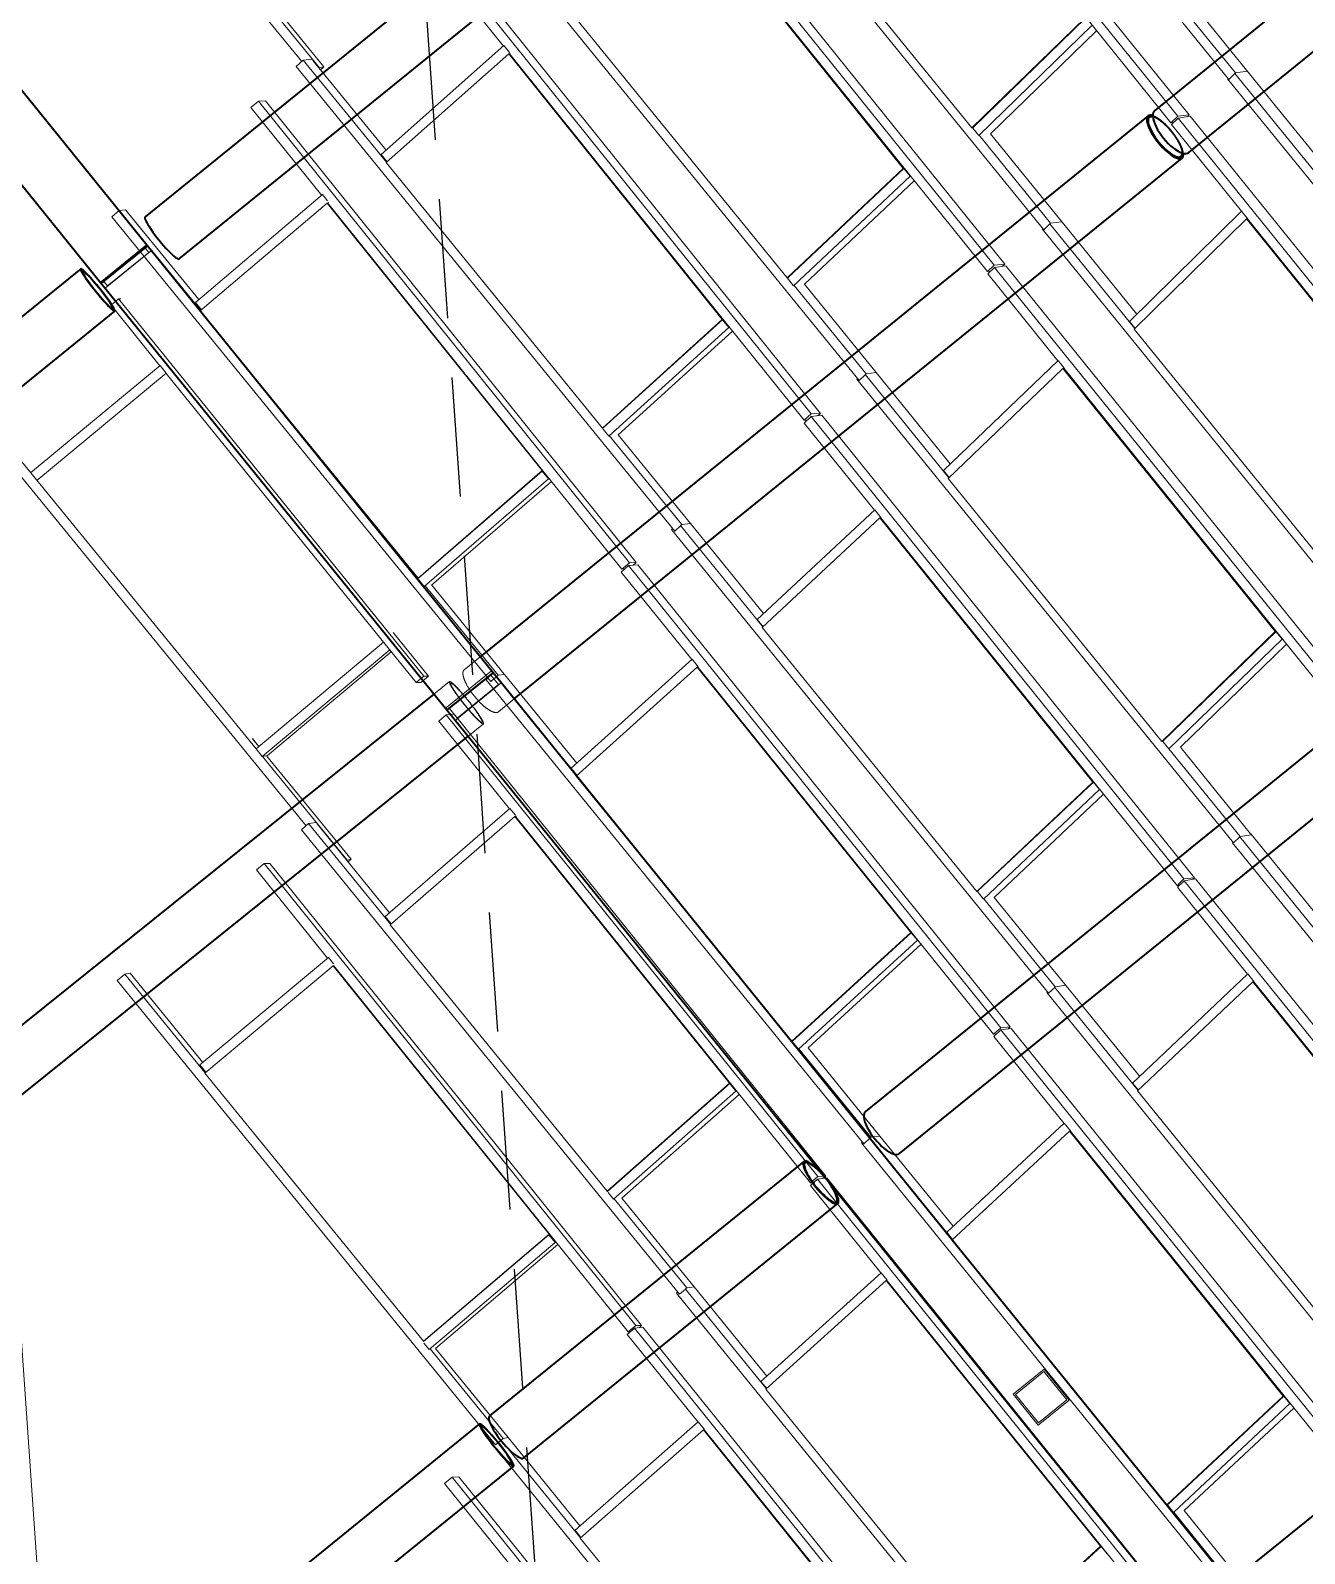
# Model space of a CAD drawing. Header units: millimetres. Extents: x 834681283 to 835686922, y 817551134 to 819407044.
# Drawn here: x 835230313 to 835236730, y 818125200 to 818132868 of the extents above; entities that cross this region are included whole.
import ezdxf

# ---------------------------------------------------------------- set-up
doc = ezdxf.new("R2010")
doc.units = ezdxf.units.MM
doc.header["$LTSCALE"] = 1200
doc.header["$MEASUREMENT"] = 0
for name, pattern in [('P01-MAAN-P-EVA$0$HIDDENX2', [0.75, 0.5, -0.25]), ('P01-MAGP-P-RF$0$P01_MS_01_N1-FloorPlan-PART2OFUPPERROOFSETTINGOUT$0$BH DASHED2', [3, 2, -1]), ('P01-MAGP-P-RF$0$P01_MS_01_N1-FloorPlan-PART2OFUPPERROOFSETTINGOUT$0$BH DASHED3', [2, 1, -1]), ('P01-MAGP-P-RF$0$PHANTOM', [2.5, 1.25, -0.25, 0.25, -0.25, 0.25, -0.25])]:
    doc.linetypes.add(name, pattern=pattern)
doc.layers.add('P01-MAAN-P-EVA$0$ADA08640', color=2, linetype='Continuous')
doc.layers.add('P01-MAAN-P-EVA$0$HATCH', color=9, linetype='Continuous')
for name, color, linetype, lineweight in [('P01-MAGP-P-RF$0$AR-ROOF_AR_BS_MI_', 3, 'Continuous', 18), ('P01-MAGP-P-RF$0$MMH053__', 253, 'P01-MAGP-P-RF$0$PHANTOM', 40), ('P01-MAGP-P-RF$0$P01_MS_01_N1-FloorPlan-PART2OFUPPERROOFSETTINGOUT$0$S-BEAM', 253, 'Continuous', 35), ('P01-MAGP-P-RF$0$P01_MS_01_N1-FloorPlan-PART2OFUPPERROOFSETTINGOUT$0$S-BEAM-HIDN', 253, 'P01-MAGP-P-RF$0$P01_MS_01_N1-FloorPlan-PART2OFUPPERROOFSETTINGOUT$0$BH DASHED2', 18), ('P01-MAGP-P-RF$0$P01_MS_01_N1-FloorPlan-PART2OFUPPERROOFSETTINGOUT$0$S-COLS-HIDN', 253, 'P01-MAGP-P-RF$0$P01_MS_01_N1-FloorPlan-PART2OFUPPERROOFSETTINGOUT$0$BH DASHED3', 18), ('P01-MAGP-P-RF$0$ROOF MESH HALF TONE$0$A-GLAZ', 253, 'Continuous', 9)]:
    doc.layers.add(name, color=color, linetype=linetype, lineweight=lineweight)

# ---------------------------------------------------------------- blocks, each defined once
blk = doc.blocks.new('P01-MAGP-P-RF$0$P01_MS_01_N1-FloorPlan-PART2OFUPPERROOFSETTINGOUT$0$Circular Hollow Sections - CHS273x10_PSB97-8457581-PART 2 OF  UPPER ROOF SETTING OUT')
at = {"layer": 'P01-MAGP-P-RF$0$P01_MS_01_N1-FloorPlan-PART2OFUPPERROOFSETTINGOUT$0$S-BEAM'}
for p, q in [((15288.2, 43272.3), (11790.3, 40823)), ((11946.9, 40599.4), (15444.8, 43048.7))]:
    blk.add_line(p, q, dxfattribs=at)
for centre, major_axis, start_param, end_param in [((15366.5, 43160.5), (-78.3, 111.8), 0, 3.141593), ((15366.5, 43160.5), (-72.6, 103.6), 0, 0.938225), ((15366.5, 43160.5), (-78.3, 111.8), 3.141593, 6.283185), ((15366.5, 43160.5), (-72.6, 103.6), 3.141593, 6.283185), ((15366.5, 43160.5), (-72.6, 103.6), 0.942478, 3.141593), ((11868.6, 40711.2), (-78.3, 111.8), 0, 3.141593)]:
    blk.add_ellipse(centre, major_axis=major_axis, ratio=0.396748, start_param=start_param, end_param=end_param, dxfattribs=at)
blk = doc.blocks.new('P01-MAGP-P-RF$0$P01_MS_01_N1-FloorPlan-PART2OFUPPERROOFSETTINGOUT$0$Circular Hollow Sections - CHS273x10_PSB97-8457580-PART 2 OF  UPPER ROOF SETTING OUT')
at = {"layer": 'P01-MAGP-P-RF$0$P01_MS_01_N1-FloorPlan-PART2OFUPPERROOFSETTINGOUT$0$S-BEAM'}
for p, q in [((11754.3, 40797.8), (8209.2, 38315.5)), ((8365.7, 38091.9), (11910.9, 40574.2))]:
    blk.add_line(p, q, dxfattribs=at)
for major_axis, start_param, end_param in [((-78.3, 111.8), 0, 3.141593), ((-78.3, 111.8), 5.816847, 6.283185), ((-72.6, 103.6), 0, 3.141593), ((-72.6, 103.6), 5.891624, 6.283185), ((-72.6, 103.6), 3.141593, 3.533154), ((-78.3, 111.8), 3.141593, 3.607931)]:
    blk.add_ellipse((11832.6, 40686), major_axis=major_axis, ratio=0.324727, start_param=start_param, end_param=end_param, dxfattribs=at)
at = {"layer": 'P01-MAGP-P-RF$0$P01_MS_01_N1-FloorPlan-PART2OFUPPERROOFSETTINGOUT$0$S-BEAM-HIDN'}
for p, q in [((8209.1, 38315.5), (8124.6, 38256.3)), ((8281.2, 38032.6), (8365.7, 38091.8))]:
    blk.add_line(p, q, dxfattribs=at)
for centre, major_axis, start_param, end_param in [((11832.6, 40686), (-78.3, 111.8), 3.608296, 5.816482), ((11832.6, 40686), (-72.6, 103.6), 3.533547, 5.891231), ((8202.9, 38144.5), (-78.3, 111.8), 0, 3.141593)]:
    blk.add_ellipse(centre, major_axis=major_axis, ratio=0.324727, start_param=start_param, end_param=end_param, dxfattribs=at)
blk = doc.blocks.new('P01-MAGP-P-RF$0$P01_MS_01_N1-FloorPlan-PART2OFUPPERROOFSETTINGOUT$0$Circular Hollow Sections - CHS273x10_PSB97-8457705-PART 2 OF  UPPER ROOF SETTING OUT')
at = {"layer": 'P01-MAGP-P-RF$0$P01_MS_01_N1-FloorPlan-PART2OFUPPERROOFSETTINGOUT$0$S-BEAM'}
for p, q in [((15203.6, 35888.4), (11705.3, 33438.9)), ((11861.9, 33215.2), (15360.2, 35664.8))]:
    blk.add_line(p, q, dxfattribs=at)
for centre, major_axis, start_param, end_param in [((15281.9, 35776.6), (-78.3, 111.8), 0, 3.141593), ((15281.9, 35776.6), (-78.3, 111.8), 6.05966, 6.283185), ((15281.9, 35776.6), (-72.6, 103.6), 0, 3.141593), ((15281.9, 35776.6), (-72.6, 103.6), 6.227444, 6.283185), ((15281.9, 35776.6), (-72.6, 103.6), 3.141593, 3.197333), ((15281.9, 35776.6), (-78.3, 111.8), 3.141593, 3.365118), ((11783.6, 33327), (-78.3, 111.8), 0, 3.141593)]:
    blk.add_ellipse(centre, major_axis=major_axis, ratio=0.393303, start_param=start_param, end_param=end_param, dxfattribs=at)
at = {"layer": 'P01-MAGP-P-RF$0$P01_MS_01_N1-FloorPlan-PART2OFUPPERROOFSETTINGOUT$0$S-BEAM-HIDN'}
for major_axis, start_param, end_param in [((-72.6, 103.6), 3.197727, 6.227051), ((-78.3, 111.8), 3.365483, 6.059295)]:
    blk.add_ellipse((15281.9, 35776.6), major_axis=major_axis, ratio=0.393303, start_param=start_param, end_param=end_param, dxfattribs=at)
blk = doc.blocks.new('P01-MAGP-P-RF$0$P01_MS_01_N1-FloorPlan-PART2OFUPPERROOFSETTINGOUT$0$Circular Hollow Sections - CHS273x10_PSB97-8457619-PART 2 OF  UPPER ROOF SETTING OUT')
at = {"layer": 'P01-MAGP-P-RF$0$P01_MS_01_N1-FloorPlan-PART2OFUPPERROOFSETTINGOUT$0$S-BEAM'}
for p, q in [((13477.9, 38342.4), (9985.2, 35896.8)), ((10141.8, 35673.2), (13634.5, 38118.8))]:
    blk.add_line(p, q, dxfattribs=at)
for centre, major_axis, start_param, end_param in [((13556.2, 38230.6), (-78.3, 111.8), 0, 3.141593), ((13556.2, 38230.6), (-78.3, 111.8), 5.928044, 6.283185), ((13556.2, 38230.6), (-72.6, 103.6), 0, 3.141593), ((13556.2, 38230.6), (-72.6, 103.6), 6.018273, 6.283185), ((13556.2, 38230.6), (-72.6, 103.6), 3.141593, 3.406505), ((13556.2, 38230.6), (-78.3, 111.8), 3.141593, 3.496734), ((10063.5, 35785), (-78.3, 111.8), 0, 3.141593)]:
    blk.add_ellipse(centre, major_axis=major_axis, ratio=0.368718, start_param=start_param, end_param=end_param, dxfattribs=at)
at = {"layer": 'P01-MAGP-P-RF$0$P01_MS_01_N1-FloorPlan-PART2OFUPPERROOFSETTINGOUT$0$S-BEAM-HIDN'}
for major_axis, start_param, end_param in [((-78.3, 111.8), 3.497098, 5.92768), ((-72.6, 103.6), 3.406899, 6.017879)]:
    blk.add_ellipse((13556.2, 38230.6), major_axis=major_axis, ratio=0.368718, start_param=start_param, end_param=end_param, dxfattribs=at)
blk = doc.blocks.new('P01-MAGP-P-RF$0$ROOF MESH HALF TONE')
at = {"layer": 'P01-MAGP-P-RF$0$ROOF MESH HALF TONE$0$A-GLAZ', "lineweight": 5}
for p, q in [((5838.8, 43753.7), (7521.4, 41368)), ((10443.4, 43414.3), (12173.2, 40952.6)), ((10193.5, 43238.1), (11903.4, 40785.7)), ((11961.7, 40787.7), (10251.8, 43240.2)), ((9459.3, 42724.8), (11191, 40262.2)), ((10507.2, 42706.3), (11867.4, 40755.4)), ((9222.9, 42553.2), (10929.5, 40102.2)), ((10982.4, 40103.1), (9275.9, 42554)), ((10865.6, 40799), (9886.2, 42191.7)), ((8475, 42035.1), (10210.1, 39570.9)), ((9531.6, 42020.1), (10506.5, 40620)), ((9537.2, 42018.8), (10892.5, 40072.3)), ((7608.6, 41330.1), (7263.6, 41819.4)), ((7631.4, 41332.7), (7286.4, 41821.9)), ((8217.4, 41838.9), (8540.1, 41374.7)), ((8255.5, 41868.6), (9958.2, 39419.4)), ((10003.7, 39418.8), (8301, 41868)), ((9883.7, 40110.5), (8898.1, 41510.3)), ((11881.6, 41448.3), (12208.5, 40983.1)), ((11943.5, 41451.7), (12265.9, 40992.8)), ((7530, 41374.7), (7491.9, 41345.1)), ((7491.9, 41345.1), (9231.2, 38878.8)), ((7573.5, 41377), (7530, 41374.7)), ((7530, 41374.7), (7912.2, 40832.9)), ((7578.7, 41369.7), (7914.7, 40893.2)), ((7608.6, 41330.1), (7631.4, 41332.7)), ((7631.4, 41332.7), (7613.7, 41320)), ((7888.2, 40872.9), (8542.9, 41376.8)), ((7910, 40830.5), (8564.4, 41334.2)), ((8568.3, 41340.6), (8542.9, 41376.8)), ((8568.2, 41334.3), (8564.4, 41334.2)), ((8564.4, 41334.2), (9544, 39925.1)), ((8568.2, 41334.3), (8571.1, 41336.6)), ((8569.8, 41332.1), (8568.2, 41334.3)), ((8569.8, 41332), (9920.1, 39389.7)), ((11473.5, 41313), (10865.6, 40799)), ((10870.6, 40799.2), (11478.5, 41313.2)), ((10897.3, 40758.4), (11505.2, 41272.5)), ((7290, 41184.6), (7250.7, 41155.4)), ((7325, 41182.8), (7290, 41184.6)), ((7290, 41184.6), (8991.7, 38735.8)), ((9026.7, 38733.9), (7325, 41182.8)), ((11526.5, 41244.3), (10956.3, 40762.1)), ((7250.7, 41155.4), (7574.9, 40688.8)), ((12167.3, 40956.2), (13893.9, 38496.2)), ((12173.2, 40952.6), (12208.5, 40983.1)), ((12206, 40980.9), (12600.5, 40418.9)), ((12208.5, 40983.1), (12270, 40987)), ((12266, 40992.8), (12616.9, 40492.8)), ((7888.2, 40872.9), (7915.1, 40834.4)), ((8903.5, 39421.7), (7910, 40830.5)), ((10870.6, 40799.2), (10865.6, 40799)), ((10869.4, 40798.2), (10870.5, 40799.2)), ((10869.4, 40798.2), (10897.3, 40758.4)), ((10898.5, 40759.5), (11227, 40292.5)), ((10956.4, 40762.1), (11279.4, 40302.9)), ((11867.4, 40755.4), (11903.4, 40785.7)), ((11880.7, 40755.9), (11867.4, 40755.4)), ((11904.2, 40776), (11868.9, 40745.8)), ((11868.9, 40745.8), (12190.1, 40285.8)), ((11903.4, 40785.7), (11961.7, 40787.7)), ((11965.9, 40780.8), (11904.2, 40776)), ((11904.2, 40776), (13617.7, 38321.7)), ((11961.7, 40787.7), (11952.2, 40779.7)), ((13679.4, 38326.4), (11965.9, 40780.8)), ((6552.6, 40683.2), (6513.2, 40653.9)), ((6513.2, 40653.9), (8253.8, 38187)), ((6584.7, 40685.4), (6552.6, 40683.2)), ((6552.6, 40683.2), (6925.1, 40155.2)), ((6584.7, 40685.4), (6921.1, 40208.6)), ((6902.8, 40195.2), (7579.2, 40692)), ((6924.6, 40151.9), (7600.3, 40648.1)), ((7602.5, 40658.8), (7579.2, 40692)), ((7603.2, 40648.1), (7600.3, 40648.1)), ((7600.3, 40648.1), (8586.6, 39228.7)), ((7603.1, 40648.1), (7606.6, 40650.7)), ((7603.1, 40648.1), (8952.4, 38706.5)), ((10506.5, 40620), (9883.7, 40110.5)), ((9888.2, 40110.6), (10511, 40620.2)), ((9914.4, 40069.2), (10537.4, 40578.8)), ((10511, 40620.2), (10506.5, 40620)), ((10509.3, 40618.8), (10511.9, 40619)), ((10537.4, 40578.8), (10509.3, 40618.8)), ((10539.7, 40578.9), (10537.4, 40578.8)), ((10557.1, 40553.9), (9968.4, 40072.3)), ((11185.9, 40269.4), (11183, 40267)), ((11183, 40267), (12911.1, 37806.4)), ((11191, 40262.2), (11223.6, 40289.6)), ((11223.6, 40289.7), (11227, 40292.5)), ((11223.6, 40289.7), (11613.9, 39734)), ((11227, 40292.5), (11284.4, 40295.8)), ((11279.4, 40302.8), (11628.4, 39805.9)), ((11588.5, 39771.9), (12190.8, 40286.3)), ((12218.6, 40246.6), (12190.8, 40286.3)), ((6518.4, 40240.4), (6478.1, 40211.4)), ((6702.8, 39890.1), (6478.1, 40211.4)), ((6528.8, 40239.7), (6518.4, 40240.4)), ((6518.4, 40240.4), (7919.2, 38237.4)), ((6902.8, 40195.2), (6930.3, 40156)), ((11610.4, 39731), (12212.6, 40245.5)), ((12217.9, 40245.9), (12212.6, 40245.5)), ((12212.6, 40245.5), (13184.5, 38853.4)), ((12218.3, 40245.3), (12217.9, 40245.9)), ((12218.3, 40245.3), (13582.4, 38291.4)), ((7926, 38732.5), (6924.6, 40151.9)), ((9888.2, 40110.6), (9883.7, 40110.5)), ((9886.4, 40109.2), (9888.1, 40110.6)), ((9886.4, 40109.2), (9914.4, 40069.2)), ((9916.3, 40070.7), (10247.1, 39600.9)), ((9968.6, 40072.4), (10298.7, 39603.6)), ((10892.5, 40072.3), (10929.5, 40102.2)), ((10907.8, 40072.5), (10892.5, 40072.3)), ((10929.5, 40090.7), (10893.5, 40060.6)), ((10893.5, 40060.6), (11215.3, 39599.4)), ((10929.5, 40102.2), (10982.4, 40103.1)), ((10987.6, 40094.4), (10929.5, 40090.7)), ((10929.5, 40090.7), (12641.7, 37636.9)), ((10982.4, 40103.1), (10970.4, 40093.3)), ((12699.8, 37640.7), (10987.6, 40094.4)), ((6703, 39890.2), (6014.6, 39398)), ((6731.7, 39849.5), (6703, 39890.2)), ((9544, 39925.1), (8903.5, 39421.7)), ((8907.4, 39421.7), (9547.8, 39925.2)), ((8932.6, 39379.2), (9573.4, 39882.9)), ((9547.8, 39925.2), (9544, 39925.1)), ((9545.2, 39923.2), (9549.1, 39923.4)), ((9573.4, 39882.9), (9545.2, 39923.2)), ((9577.1, 39883.2), (9573.4, 39882.9)), ((6043.4, 39357.3), (6731.7, 39849.5)), ((7879, 38208.4), (6731.4, 39849.3)), ((9591.2, 39862.8), (8979.9, 39382.2)), ((11588.5, 39771.9), (11614.6, 39734.6)), ((12587.7, 38339.4), (11610.4, 39731)), ((7051.4, 37931.6), (5821.6, 39670.9)), ((10203, 39581), (10199, 39577.6)), ((10199, 39577.6), (11928.4, 37116.3)), ((10210.1, 39570.9), (10242.4, 39597.1)), ((10242.4, 39597.1), (10247.1, 39600.9)), ((10243.3, 39595.8), (10626.9, 39049.9)), ((10247.1, 39600.9), (10298.7, 39603.6)), ((10298.6, 39603.6), (10638.9, 39119.3)), ((10601.5, 39088.2), (11216.2, 39600.2)), ((11244.1, 39560.3), (11216.2, 39600.2)), ((5837.4, 39562.8), (7275.9, 37528.2)), ((10623.6, 39047.2), (11238.2, 39559.1)), ((11243.2, 39559.5), (11238.2, 39559.1)), ((11238.2, 39559.1), (12212.7, 38162.6)), ((11243.7, 39558.7), (11243.2, 39559.5)), ((11243.8, 39558.7), (12605.7, 37606.8)), ((8907.4, 39421.7), (8903.5, 39421.7)), ((8904.5, 39419.5), (8907.3, 39421.7)), ((9920.1, 39389.7), (9958.2, 39419.4)), ((9958.2, 39419.4), (10003.7, 39418.8)), ((10003.7, 39418.8), (9989, 39407.3)), ((8907.3, 39415.4), (8932.6, 39379.2)), ((8935.7, 39381.6), (9269.3, 38908.5)), ((8980.2, 39382.3), (9312.8, 38910.8)), ((9956.3, 39405.8), (9919.5, 39375.8)), ((9919.5, 39375.8), (10242.1, 38913.3)), ((9936.3, 39389.5), (9920.1, 39389.7)), ((10010, 39408.4), (9956.3, 39405.8)), ((9956.3, 39405.8), (11667.1, 36952.6)), ((11720.8, 36955.2), (10010, 39408.4)), ((8586.6, 39228.7), (7926, 38732.5)), ((7927.3, 38731.4), (8585.8, 39225.9)), ((8585.8, 39225.9), (8589.5, 39228.7)), ((8585.8, 39225.9), (8591.1, 39226.4)), ((8614.2, 39185.4), (8585.8, 39225.9)), ((8589.5, 39228.7), (8586.6, 39228.7)), ((8619.3, 39185.8), (8614.2, 39185.4)), ((7952.9, 38688.7), (8614.2, 39185.4)), ((8629.2, 39171.6), (7990.5, 38691.9)), ((10601.5, 39088.2), (10627.8, 39050.7)), ((11604.5, 37651.2), (10623.6, 39047.2)), ((9221.3, 38892.9), (9215.3, 38888)), ((9215.3, 38888), (10946, 36426.1)), ((9231.2, 38878.8), (9261.4, 38902.4)), ((9261, 38905.2), (9639.7, 38366.5)), ((9262.4, 38903.1), (9269.3, 38908.5)), ((9269.3, 38908.5), (9312.8, 38910.8)), ((9312.6, 38910.8), (9648.5, 38433)), ((9614.4, 38405.3), (10243.2, 38914.3)), ((10271.3, 38874.2), (10243.2, 38914.3)), ((9636.6, 38364.1), (10265.5, 38872.9)), ((10270, 38873.2), (10265.5, 38872.9)), ((10265.5, 38872.9), (11242.9, 37471.4)), ((10270.7, 38872.2), (10270, 38873.2)), ((10270.7, 38872.2), (11630.3, 36922.7)), ((7928.9, 38732.6), (7926, 38732.5)), ((8952.4, 38706.5), (8991.7, 38735.8)), ((8991.7, 38735.8), (9026.7, 38733.9)), ((9026.7, 38733.9), (9010.4, 38721.8)), ((7928.7, 38723.2), (7952.9, 38688.7)), ((7957.4, 38692.1), (8293.2, 38216.2)), ((7991, 38692.2), (8325.3, 38218.5)), ((8985.6, 38721.2), (8947.9, 38691.5)), ((8947.9, 38691.5), (9271.2, 38227.5)), ((8966, 38705.8), (8952.4, 38706.5)), ((9033.5, 38722.4), (8985.6, 38721.2)), ((8985.6, 38721.2), (10694, 36269.2)), ((10741.9, 36270.3), (9033.5, 38722.4)), ((7051.1, 37931.4), (7728.8, 38423.2)), ((7942.5, 38235.9), (7780.3, 38467.9)), ((7757.3, 38382.4), (7079.7, 37890.6)), ((7106, 37894.6), (7764.3, 38372.3)), ((9614.4, 38405.3), (9640.9, 38367.5)), ((10621.7, 36963), (9636.6, 38364.1)), ((7879, 38208.4), (7919.2, 38237.4)), ((7902.3, 38206.9), (7879, 38208.4)), ((7942.5, 38235.9), (7902.3, 38206.9)), ((7919.2, 38237.4), (7942.5, 38235.9)), ((8240.8, 38205.4), (8231.9, 38198.4)), ((8231.9, 38198.4), (9965.1, 35735.3)), ((8253.8, 38187), (8281, 38207.2)), ((8280.8, 38212.2), (8652.3, 37684.2)), ((8283.2, 38208.8), (8293.2, 38216.2)), ((8293.2, 38216.2), (8325.3, 38218.5)), ((8325.1, 38218.4), (8656.9, 37747)), ((8627.2, 37723.8), (9272.9, 38228.9)), ((9301, 38188.7), (9272.9, 38228.9)), ((8649.6, 37682.1), (9295.2, 38187.1)), ((9299.2, 38187.2), (9295.2, 38187.1)), ((9295.2, 38187.1), (10275.9, 36779.4)), ((9300.2, 38185.8), (9299.2, 38187.2)), ((9300.3, 38185.8), (10656.3, 36239.5)), ((12212.7, 38162.6), (11604.5, 37651.2)), ((11609.4, 37651.5), (12217.6, 38163)), ((11636.4, 37610.8), (12244.6, 38122.3)), ((12217.6, 38163), (12212.7, 38162.6)), ((12244.6, 38122.3), (12216.7, 38162.2)), ((8017.5, 38036.8), (7978.8, 38007.4)), ((8057.7, 38036.4), (8017.5, 38036.8)), ((8017.5, 38036.8), (9722.9, 35586.1)), ((9763.2, 35585.7), (8057.7, 38036.4)), ((12265, 38095.1), (11695.1, 37615.9)), ((7066.1, 37942.3), (7036.3, 37984.5)), ((7066.1, 37942.3), (7036.5, 37984.2)), ((7978.8, 38007.4), (8302.8, 37541.7)), ((7051.1, 37931.4), (7079.7, 37890.6)), ((7469, 37340.9), (7080.1, 37890.9)), ((7080.3, 37890.7), (7106, 37894.6)), ((7489.2, 37343.9), (7102, 37891.6)), ((8627.2, 37723.8), (8654, 37685.5)), ((9639.9, 36274.8), (8649.6, 37682.1)), ((11609.4, 37651.5), (11604.5, 37651.2)), ((11608.5, 37650.7), (11609.4, 37651.5)), ((11608.5, 37650.7), (11636.4, 37610.8)), ((11637.4, 37611.7), (11964.3, 37146.4)), ((11695.2, 37615.9), (12018, 37156.5)), ((7288.7, 37537.9), (7249.9, 37508.5)), ((7249.9, 37508.5), (8986.4, 35043.8)), ((7327, 37540.3), (7288.7, 37537.9)), ((7288.7, 37537.9), (7665.1, 37003.7)), ((7331.2, 37534.3), (7664.3, 37061.4)), ((7641, 37043.8), (8305.6, 37543.8)), ((7663.3, 37001.4), (8327.6, 37501.1)), ((8331.1, 37507.4), (8305.6, 37543.8)), ((8331, 37501.2), (8327.6, 37501.1)), ((8327.6, 37501.1), (9312.5, 36085.9)), ((8331, 37501.2), (8333.9, 37503.4)), ((8332.5, 37499), (8331, 37501.2)), ((8332.6, 37499), (9684.2, 35556.7)), ((11242.9, 37471.4), (10621.7, 36963)), ((10626.2, 36963.2), (11247.5, 37471.7)), ((10653, 36922.2), (11274.3, 37430.7)), ((11247.5, 37471.7), (11242.9, 37471.4)), ((11274.3, 37430.7), (11246.3, 37470.7)), ((7050.9, 37352.6), (7011.1, 37323.6)), ((7080.5, 37350.8), (7050.9, 37352.6)), ((7050.9, 37352.6), (8756, 34902.1)), ((8785.6, 34900.3), (7080.5, 37350.8)), ((11293.3, 37405.9), (10707.5, 36926.4)), ((7011.1, 37323.6), (7336.7, 36855.6)), ((7469, 37340.9), (7489.2, 37343.9)), ((7489.2, 37343.9), (7473.4, 37332.4)), ((11922.8, 37119.1), (13648.9, 34659.6)), ((11928.4, 37116.3), (11961.7, 37144.3)), ((11961.7, 37144.3), (12349.5, 36591.7)), ((11961.9, 37144.4), (11964.3, 37146.4)), ((11964.3, 37146.4), (12021.8, 37151.2)), ((12018.1, 37156.5), (12364, 36663.6)), ((7641, 37043.8), (7668.2, 37005)), ((8660.2, 35586.5), (7663.3, 37001.4)), ((10626.2, 36963.2), (10621.7, 36963)), ((10625, 36962.2), (10626.2, 36963.2)), ((10625, 36962.2), (10653, 36922.2)), ((10654.3, 36923.3), (10982.8, 36456)), ((10707.6, 36926.5), (11031.2, 36466.2)), ((11630.3, 36922.7), (11667.1, 36952.6)), ((11643.2, 36923.3), (11630.3, 36922.7)), ((11667.5, 36943.3), (11631.4, 36913.5)), ((11631.4, 36913.5), (11953.1, 36452.6)), ((11667.1, 36952.6), (11720.8, 36955.2)), ((11724.4, 36949), (11667.5, 36943.3)), ((11667.5, 36943.3), (13381.6, 34488.5)), ((11720.8, 36955.2), (11711.6, 36947.7)), ((13438.6, 34494.1), (11724.4, 36949)), ((6312.4, 36846.8), (6272.5, 36817.8)), ((6272.5, 36817.8), (8009.7, 34352.5)), ((6339.1, 36849.1), (6312.4, 36846.8)), ((6312.4, 36846.8), (6680.3, 36324.7)), ((6339.1, 36849.1), (6672.8, 36375.6)), ((6658, 36364.8), (7341.1, 36858.7)), ((6680.2, 36321.4), (7362.7, 36814.8)), ((7364.2, 36825.7), (7341.1, 36858.7)), ((7365.1, 36814.8), (7362.7, 36814.8)), ((7362.7, 36814.8), (8353.3, 35391.1)), ((7365.1, 36814.8), (8716.1, 34873)), ((10275.9, 36779.4), (9639.9, 36274.8)), ((9643.9, 36275), (10280, 36779.6)), ((9670.3, 36233.4), (10306.5, 36738.1)), ((10280, 36779.6), (10275.9, 36779.4)), ((10278.3, 36778.3), (10280.8, 36778.5)), ((10306.5, 36738.1), (10278.3, 36778.3)), ((10308.8, 36738.2), (10306.5, 36738.1)), ((10324, 36716.5), (9719.3, 36236.8)), ((10941.7, 36432.3), (10938.7, 36429.9)), ((10938.7, 36429.9), (12666, 33969.8)), ((10946, 36426.1), (10979.4, 36453.2)), ((10979.4, 36453.3), (10982.8, 36456)), ((10979.4, 36453.3), (11363.2, 35906.7)), ((10982.8, 36456), (11035.6, 36459.9)), ((11031.2, 36466.2), (11375.2, 35976.3)), ((11337.4, 35945.1), (11953.9, 36453.2)), ((11981.9, 36413.2), (11953.9, 36453.2)), ((6658, 36364.8), (6685.7, 36325.3)), ((11359.8, 35904), (11976.3, 36412)), ((11981.1, 36412.6), (11976.3, 36412)), ((11976.3, 36412), (12954.9, 35010.5)), ((11981.6, 36412), (11981.1, 36412.6)), ((11981.6, 36411.9), (13345.5, 34458.6)), ((7683.4, 34897.8), (6680.2, 36321.4)), ((9643.9, 36275), (9639.9, 36274.8)), ((9642.1, 36273.6), (9643.9, 36275)), ((9642.1, 36273.6), (9670.3, 36233.4)), ((9672.2, 36234.9), (10002.8, 35765)), ((9719.5, 36236.8), (10049.5, 35767.9)), ((10656.3, 36239.5), (10694, 36269.2)), ((10670.3, 36239.8), (10656.3, 36239.5)), ((10693.4, 36258.5), (10656.6, 36228.7)), ((10656.6, 36228.7), (10979.2, 35766.5)), ((10746.4, 36262.8), (10693.4, 36258.5)), ((10693.4, 36258.5), (12406.4, 33804.1)), ((10694, 36269.2), (10741.9, 36270.3)), ((10741.9, 36270.3), (10730.8, 36261.6)), ((12459.4, 33808.4), (10746.4, 36262.8)), ((9312.5, 36085.9), (8660.2, 35586.5)), ((8663.5, 35586.6), (9315.8, 36086)), ((8689, 35543.9), (9341.6, 36043.6)), ((9315.8, 36086), (9312.5, 36085.9)), ((9313.3, 36084.1), (9317, 36084.3)), ((9341.6, 36043.6), (9313.3, 36084.1)), ((9345.1, 36043.9), (9341.6, 36043.6)), ((9357.2, 36026.5), (8730.9, 35547)), ((11337.4, 35945.1), (11363.9, 35907.3)), ((12343.6, 34503), (11359.8, 35904)), ((9959.1, 35743.9), (9954.9, 35740.5)), ((9954.9, 35740.5), (11683.5, 33279.9)), ((9965.1, 35735.3), (9998.1, 35761.3)), ((9998.1, 35761.3), (10376.7, 35222.3)), ((9999.1, 35762.1), (10002.8, 35765)), ((10002.8, 35765), (10049.5, 35767.9)), ((10049.4, 35767.9), (10385.8, 35289.2)), ((10351, 35261.2), (10980.1, 35767.3)), ((11008.2, 35727.1), (10980.1, 35767.3)), ((10373.6, 35219.9), (11002.7, 35725.9)), ((11007.2, 35726.3), (11002.7, 35725.9)), ((11002.7, 35725.9), (11983.6, 34320.6)), ((11007.8, 35725.5), (11007.2, 35726.3)), ((11007.8, 35725.5), (12369.6, 33774.4)), ((8663.5, 35586.6), (8660.2, 35586.5)), ((8660.6, 35584.4), (8663.5, 35586.5)), ((9684.2, 35556.7), (9722.9, 35586.1)), ((9722.9, 35586.1), (9763.2, 35585.7)), ((9763.2, 35585.7), (9749.9, 35575.6)), ((8663.4, 35580.4), (8689, 35543.9)), ((8691.9, 35546.2), (9025.2, 35073.2)), ((8731.3, 35547.1), (9063.5, 35075.6)), ((9720.2, 35573.8), (9682.6, 35544.2)), ((9682.6, 35544.2), (10006.1, 35080.4)), ((9698.3, 35556.5), (9684.2, 35556.7)), ((9768.4, 35576.8), (9720.2, 35573.8)), ((9720.2, 35573.8), (11432.2, 33119.8)), ((11480.4, 33122.9), (9768.4, 35576.8)), ((8353.3, 35391.1), (7683.4, 34897.8)), ((7684.2, 34896.6), (8351.9, 35388.3)), ((8351.9, 35388.3), (8355.7, 35391.1)), ((8351.9, 35388.3), (8357.2, 35388.9)), ((8380.4, 35347.7), (8351.9, 35388.3)), ((8355.7, 35391.1), (8353.3, 35391.1)), ((7709.9, 34853.9), (8380.4, 35347.7)), ((8393.5, 35336.7), (7742.2, 34857.1)), ((8385.5, 35348.2), (8380.4, 35347.7)), ((10351, 35261.2), (10377.6, 35223.1)), ((11360.5, 33815.1), (10373.6, 35219.9)), ((8978, 35055.8), (8971.8, 35051)), ((8971.8, 35051), (10701.4, 32589.9)), ((8986.4, 35043.8), (9018.3, 35068)), ((9018.4, 35068.1), (9025.2, 35073.2)), ((9018.4, 35067.9), (9390.4, 34538.5)), ((9025.2, 35073.2), (9063.5, 35075.6)), ((9063.3, 35075.6), (9396, 34602.3)), ((9364.8, 34577.8), (10007.3, 35081.4)), ((10035.5, 35041.1), (10007.3, 35081.4)), ((9387.7, 34536.3), (10030.1, 35039.8)), ((10034.2, 35040.1), (10030.1, 35039.8)), ((10030.1, 35039.8), (11013.6, 33630.1)), ((10034.9, 35039.1), (10034.2, 35040.1)), ((10035, 35039.1), (11394.6, 33090.2)), ((7685.8, 34897.8), (7683.4, 34897.8)), ((8716.1, 34873), (8756, 34902.1)), ((8756, 34902.1), (8785.6, 34900.3)), ((8785.6, 34900.3), (8771.6, 34890.1)), ((7685.6, 34888.5), (7709.9, 34853.9)), ((7714.4, 34857.2), (8049.5, 34381.6)), ((7742.7, 34857.3), (8068.9, 34394.3)), ((8748.8, 34889.3), (8710.3, 34859.8)), ((8710.3, 34859.8), (9034.8, 34394.5)), ((8726.7, 34872.4), (8716.1, 34873)), ((8791.1, 34890.8), (8748.8, 34889.3)), ((8748.8, 34889.3), (10459.2, 32436.1)), ((10501.5, 32437.6), (8791.1, 34890.8)), ((9364.8, 34577.8), (9391.7, 34539.4)), ((10378, 33127.1), (9387.7, 34536.3)), ((7998.5, 34368.5), (7989.4, 34361.6)), ((7989.4, 34361.6), (9720.7, 31899.7)), ((8009.7, 34352.5), (8038.7, 34373.7)), ((8038.6, 34375.8), (8404.5, 33855.4)), ((8039.6, 34374.3), (8049.5, 34381.6)), ((8049.5, 34381.6), (8076.3, 34383.9)), ((8068.9, 34394.2), (8405.5, 33915.6)), ((8379, 33895.4), (9036.5, 34395.8)), ((9064.8, 34355.4), (9036.5, 34395.8)), ((8402.1, 33853.5), (9059.4, 34353.8)), ((9063, 34354), (9059.4, 34353.8)), ((9059.4, 34353.8), (10045.8, 32939.1)), ((9064, 34352.6), (9063, 34354)), ((9064, 34352.6), (10420.8, 32406.6)), ((11983.6, 34320.6), (11360.5, 33815.1)), ((11365, 33815.5), (11988.1, 34321)), ((11392.1, 33774.5), (12015.2, 34280.1)), ((11988.1, 34321), (11983.6, 34320.6)), ((12015.2, 34280.1), (11987.1, 34320.2)), ((7779.8, 34204.9), (7740.4, 34175.7)), ((7814.2, 34204.7), (7779.8, 34204.9)), ((7779.8, 34204.9), (9488.1, 31752.6)), ((9522.6, 31752.4), (7814.2, 34204.7)), ((12033, 34256.6), (11445.7, 33780.2)), ((7740.4, 34175.7), (8065.8, 33708.6)), ((8379, 33895.4), (8406.2, 33856.7)), ((9396.6, 32439.3), (8402.1, 33853.5)), ((11365, 33815.5), (11360.5, 33815.1)), ((11364, 33814.7), (11364.9, 33815.4)), ((11364, 33814.7), (11392.1, 33774.5)), ((11393.1, 33775.4), (11720.3, 33309.7)), ((11445.8, 33780.2), (11769.4, 33319.5)), ((11013.6, 33630.1), (10378, 33127.1)), ((10382.1, 33127.4), (11017.7, 33630.4)), ((11017.7, 33630.4), (11013.6, 33630.1)), ((11044.7, 33589.2), (11016.5, 33629.5))]:
    blk.add_line(p, q, dxfattribs=at)
blk = doc.blocks.new('P01-MAGP-P-RF')
at = {"layer": 'P01-MAGP-P-RF$0$AR-ROOF_AR_BS_MI_'}
blk.add_lwpolyline([(835316678.3, 818156596.6, 0.520567), (835304821.9, 818171238.6), (835238973.9, 818166635.3, 0.414214), (835228303.9, 818154361.3), (835231490.9, 818108772.6, 0.414214), (835243764.9, 818098102.6), (835288828.9, 818101252.9, 0.315299), (835304430.5, 818113886.3)], format="xyb", close=True, dxfattribs=at)
at = {"layer": 'P01-MAGP-P-RF$0$P01_MS_01_N1-FloorPlan-PART2OFUPPERROOFSETTINGOUT$0$S-BEAM'}
for p, q in [((835230899.6, 818131787.2), (835229798.6, 818133146.9)), ((835232425.2, 818133172.9), (835230890.2, 818131929.9)), ((835231062, 818131717.8), (835232597, 818132960.7)), ((835230666.5, 818131598.4), (835229822.3, 818132640.9)), ((835230666.5, 818131598.4), (835230899.7, 818131787.2)), ((835230902.1, 818131784.1), (835230669, 818131595.3)), ((835232643, 818129634.2), (835230899.7, 818131787.2)), ((835230566, 818131667.4), (835229926.6, 818131149.7)), ((835232409.9, 818129445.4), (835230666.5, 818131598.4)), ((835229949.8, 818130817.2), (835230737.8, 818131455.3)), ((835232409.9, 818129445.4), (835232643, 818129634.2)), ((835236410.5, 818124981.6), (835232643, 818129634.2)), ((835232344.3, 818129526.5), (835230162.5, 818127774.6)), ((835236177.3, 818124792.8), (835232409.9, 818129445.4)), ((835230185.7, 818127443.1), (835232516.1, 818129314.3)), ((835234207.4, 818127174.2), (835232625.6, 818125893.2)), ((835232797.4, 818125681.1), (835234379.2, 818126962)), ((835232574.9, 818125852.2), (835230418.9, 818124106.4)), ((835230442.2, 818123774), (835232746.7, 818125640))]:
    blk.add_line(p, q, dxfattribs=at)
for centre, major_axis, ratio, start_param, end_param in [((835230976.1, 818131823.9), (-85.9, 106.1), 0.140805, 0, 3.141593), ((835230651.9, 818131561.4), (-85.9, 106.1), 0.089229, 0, 3.141593), ((835230651.9, 818131561.4), (-85.9, 106.1), 0.089229, 5.711987, 6.283185), ((835230651.9, 818131561.4), (-79.6, 98.3), 0.089229, 0, 3.141593), ((835230651.9, 818131561.4), (-79.6, 98.3), 0.089229, 3.141593, 6.283185), ((835230651.9, 818131561.4), (-85.9, 106.1), 0.089229, 3.141593, 5.698126), ((835234293.3, 818127068.1), (-85.9, 106.1), 0.249618, 0, 3.141593), ((835234293.3, 818127068.1), (-79.6, 98.3), 0.249618, 0, 3.141593), ((835234293.3, 818127068.1), (-85.9, 106.1), 0.249618, 5.007549, 6.283185), ((835234293.3, 818127068.1), (-79.6, 98.3), 0.249618, 3.141593, 6.283185), ((835234293.3, 818127068.1), (-85.9, 106.1), 0.249618, 3.141593, 4.417229), ((835232660.8, 818125746.1), (-85.9, 106.1), 0.10186, 0, 3.141593), ((835232660.8, 818125746.1), (-85.9, 106.1), 0.10186, 3.141593, 6.283185), ((835232660.8, 818125746.1), (-79.6, 98.3), 0.10186, 0, 3.141593), ((835232660.8, 818125746.1), (-79.6, 98.3), 0.10186, 3.141593, 6.283185), ((835232711.5, 818125787.2), (-85.9, 106.1), 0.249618, 0, 3.141593)]:
    blk.add_ellipse(centre, major_axis=major_axis, ratio=ratio, start_param=start_param, end_param=end_param, dxfattribs=at)
at = {"layer": 'P01-MAGP-P-RF$0$P01_MS_01_N1-FloorPlan-PART2OFUPPERROOFSETTINGOUT$0$S-BEAM-HIDN'}
for p, q in [((835230682, 818131604.6), (835230890.3, 818131773.3)), ((835230688.7, 818131571), (835230921.8, 818131759.8)), ((835230908.8, 818131750.5), (835230700.5, 818131581.9)), ((835230890.3, 818131773.3), (835230908.8, 818131750.5)), ((835230700.5, 818131581.9), (835230682, 818131604.6)), ((835232423.3, 818129589.9), (835232344.3, 818129526.5)), ((835232401.9, 818129455.3), (835232635, 818129644.1)), ((835232631.9, 818129622.5), (835232423.6, 818129453.9)), ((835232684.4, 818129583.1), (835232451.2, 818129394.3)), ((835232670.6, 818129574.7), (835232631.9, 818129622.5)), ((835232462.3, 818129406), (835232670.6, 818129574.7)), ((835232423.6, 818129453.9), (835232462.3, 818129406)), ((835232516.1, 818129314.3), (835232594.2, 818129377))]:
    blk.add_line(p, q, dxfattribs=at)
for centre, major_axis, ratio, start_param, end_param in [((835232508.7, 818129483.5), (-85.5, 106.4), 0.103612, 0, 3.141593), ((835232508.7, 818129483.5), (-85.5, 106.4), 0.103612, 3.141593, 6.283185), ((835232508.7, 818129483.5), (-79.2, 98.6), 0.103612, 0, 3.141593), ((835232508.7, 818129483.5), (-79.2, 98.6), 0.103612, 3.141593, 6.283185), ((835234293.3, 818127068.1), (-85.9, 106.1), 0.249618, 4.427424, 4.997354)]:
    blk.add_ellipse(centre, major_axis=major_axis, ratio=ratio, start_param=start_param, end_param=end_param, dxfattribs=at)
at = {"layer": 'P01-MAGP-P-RF$0$P01_MS_01_N1-FloorPlan-PART2OFUPPERROOFSETTINGOUT$0$S-COLS-HIDN'}
for p, q in [((835235262.5, 818126002), (835235418, 818126127.9)), ((835235543.8, 818125972.5), (835235418, 818126127.9)), ((835235273.8, 818126000.8), (835235416.8, 818126116.6)), ((835235532.6, 818125973.6), (835235416.8, 818126116.6)), ((835235388.4, 818125846.6), (835235262.5, 818126002)), ((835235273.8, 818126000.8), (835235389.6, 818125857.8)), ((835235388.4, 818125846.6), (835235543.8, 818125972.5)), ((835235389.6, 818125857.8), (835235532.6, 818125973.6))]:
    blk.add_line(p, q, dxfattribs=at)
at = {"layer": 'P01-MAGP-P-RF$0$MMH053__', "rotation": 3.998948738169357}
blk.add_blockref('P01-MAGP-P-RF$0$ROOF MESH HALF TONE', (835227060.7, 818090920.1), dxfattribs=at)
at = {"layer": 'P01-MAGP-P-RF$0$P01_MS_01_N1-FloorPlan-PART2OFUPPERROOFSETTINGOUT$0$S-BEAM', "rotation": 3.998948738169357}
blk.add_blockref('P01-MAGP-P-RF$0$P01_MS_01_N1-FloorPlan-PART2OFUPPERROOFSETTINGOUT$0$Circular Hollow Sections - CHS273x10_PSB97-8457581-PART 2 OF  UPPER ROOF SETTING OUT', (835227060.7, 818090920.1), dxfattribs=at)
at = {"layer": 'P01-MAGP-P-RF$0$P01_MS_01_N1-FloorPlan-PART2OFUPPERROOFSETTINGOUT$0$S-BEAM', "linetype": 'P01-MAGP-P-RF$0$P01_MS_01_N1-FloorPlan-PART2OFUPPERROOFSETTINGOUT$0$BH DASHED2', "lineweight": 18, "rotation": 3.998948738169357}
for name in ['P01-MAGP-P-RF$0$P01_MS_01_N1-FloorPlan-PART2OFUPPERROOFSETTINGOUT$0$Circular Hollow Sections - CHS273x10_PSB97-8457580-PART 2 OF  UPPER ROOF SETTING OUT', 'P01-MAGP-P-RF$0$P01_MS_01_N1-FloorPlan-PART2OFUPPERROOFSETTINGOUT$0$Circular Hollow Sections - CHS273x10_PSB97-8457619-PART 2 OF  UPPER ROOF SETTING OUT', 'P01-MAGP-P-RF$0$P01_MS_01_N1-FloorPlan-PART2OFUPPERROOFSETTINGOUT$0$Circular Hollow Sections - CHS273x10_PSB97-8457705-PART 2 OF  UPPER ROOF SETTING OUT']:
    blk.add_blockref(name, (835227060.7, 818090920.1), dxfattribs=at)
blk = doc.blocks.new('P01-MAAN-P-EVA')
at = {"layer": 'P01-MAAN-P-EVA$0$HATCH', "ltscale": 0.1}
h = blk.add_hatch(dxfattribs=at)
h.set_pattern_fill('_USER', color=240, scale=1000, angle=45, pattern_type=0)
h.set_pattern_definition([(45, (0, 0), (-707.1067812, 707.1067812), [])])
edge = h.paths.add_edge_path()
edge.add_arc((835196988.9, 818165277), 4500, 18.1416, 95.30201, ccw=False)
edge.add_line((835201265.2, 818166678.1), (835207845.7, 818146594.5))
edge.add_line((835207845.7, 818146594.5), (835213873.1, 818060376.1))
edge.add_line((835213873.1, 818060376.1), (835249478.8, 818062865.3))
edge.add_line((835249478.8, 818062865.3), (835248374, 818055694))
edge.add_line((835248374, 818055694), (835252895, 818008746))
edge.add_line((835252895, 818008746), (835250408, 818006215))
edge.add_line((835250408, 818006215), (835243261, 818005049))
edge.add_line((835243261, 818005049), (835236208.1, 818004470.2))
edge.add_line((835236208.1, 818004470.2), (835241213, 818020285.1))
edge.add_line((835241213, 818020285.1), (835241220.2, 818039416))
edge.add_line((835241220.2, 818039416), (835229055.7, 818038576))
edge.add_line((835229055.7, 818038576), (835228294.9, 818049593.8))
edge.add_line((835228294.9, 818049593.8), (835229458.6, 818057956.2))
edge.add_line((835229458.6, 818057956.2), (835210625.8, 818056639.6))
edge.add_line((835210625.8, 818056639.6), (835209478.3, 818073053.1))
edge.add_line((835209478.3, 818073053.1), (835194734, 818069578))
edge.add_line((835194734, 818069578), (835179214, 818138785))
edge.add_line((835179214, 818138785), (835191844, 818148372))
edge.add_line((835191844, 818148372), (835202738.6, 818150939.9))
edge.add_line((835202738.6, 818150939.9), (835196573.1, 818169757.7))
at = {"layer": 'P01-MAAN-P-EVA$0$ADA08640', "linetype": 'P01-MAAN-P-EVA$0$HIDDENX2'}
blk.add_lwpolyline([(835253991.2, 818162428.7, -0.186873), (835236587.7, 818162759.3, -0.031609), (835233868.6, 818161056.6, 0.294151), (835230740, 818155361.9), (835234612.5, 818099968.8), (835244273.9, 818100644.3)], format="xyb", dxfattribs=at)

msp = doc.modelspace()

# ---------------------------------------------------------------- block references
msp.add_blockref('P01-MAGP-P-RF', (0, 0))

# ---------------------------------------------------------------- next in the draw order: block references
msp.add_blockref('P01-MAAN-P-EVA', (0, 0))

doc.saveas('drawing.dxf')
